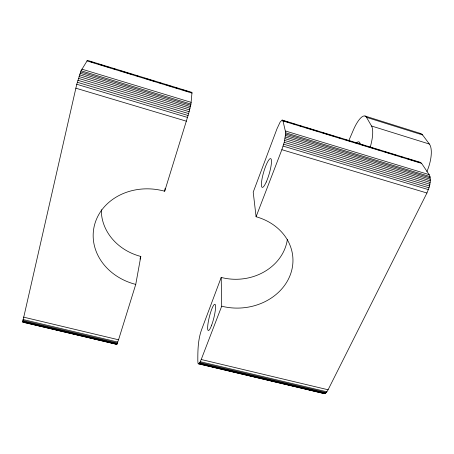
<?xml version="1.0" encoding="UTF-8"?>
<svg xmlns="http://www.w3.org/2000/svg" width="454" height="454" viewBox="0 0 454 454"><rect width="100%" height="100%" fill="white"/><g stroke="black" fill="none" stroke-linecap="round" stroke-linejoin="round"><path stroke-width="0.68" d="M198.182 363.62L323.333 393.317C325.597 394.543 327.203 391.291 328.094 389.765L426.936 193.007L429.007 187.814L429.893 184.211L430.307 180.806L429.989 176.583L429.178 174.642L421.613 163.378L420.472 162.39L282.127 120.055L280.124 122.081L277.019 128.709L253.213 192.144L256.084 216.745A54.792 46.79 -3.5 0 1 290.191 275.13A54.792 46.79 -3.5 0 1 221.711 306.195L201.218 359.506L199.834 362.53L198.704 363.819L198.001 363.206L197.825 360.822C197.774 349.989 198.001 338.86 201.985 328.628L221.2 277.428A51.189 44.64 -3.4 0 0 287.388 239.269M101.293 209.686A52.653 46.246 9 0 0 140.814 256.453L135.752 284.403L118.551 339.785L116.746 344.45L116.706 343.911M256.084 216.745L281.855 149.695L284.221 142.323L285.77 132.846L282.973 120.934L282.127 120.055M116.695 344.285L22.859 322.175L22.7 321.744L76.766 84.257L81.045 70.762L87.412 60.359L192.014 92.4L190.947 104.091L188.654 113.591L164.683 191.236A56.449 48.618 8.1 0 0 95.056 223.13A56.449 48.618 8.1 0 0 135.752 284.403M164.683 191.236L165.086 188.489M139.985 259.138L140.814 256.453M348.973 140.263L353.365 130.026A23.245 6.952 -71.6 0 1 366.514 117.342L422.606 134.952L429.376 144.054A23.602 9.273 -70.7 0 1 426.908 171.589M420.472 162.39L419.025 162.282L406.846 158.554M22.967 319.508L117.807 342.072M200.276 361.696L326.863 391.813M22.808 320.456L117.495 342.957M199.834 362.53L326.227 392.568M22.723 321.205L117.228 343.644M199.419 363.166L325.597 393.13M22.7 321.744L117.013 344.126M199.039 363.597L324.985 393.493M22.745 322.068L116.848 344.399M198.415 363.824L324.394 393.641M23.466 317.102L118.551 339.785M201.218 359.506L328.094 389.765M75.807 88.178L186.435 121.207M281.855 149.695L426.936 193.007M77.844 80.273L188.654 113.591M284.221 142.323L429.507 186.004M77.293 82.253L188.121 115.515M283.705 144.202L429.007 187.814M76.766 84.257L187.564 117.45M283.126 146.08L428.4 189.602M80.063 73.276L190.408 106.662M285.594 135.462L430.324 179.251M79.529 74.819L190.044 108.211M285.373 137.017L430.307 180.806M78.973 76.522L189.624 109.902M285.067 138.697L430.159 182.468M78.406 78.349L189.159 111.707M284.681 140.479L429.893 184.211M81.839 69.144L191.208 102.366M285.589 131.03L429.178 174.642M81.045 70.762L190.947 104.091M285.77 132.846L429.989 176.583M80.574 71.914L190.714 105.277M285.725 134.066L430.216 177.837M91.044 61.84L94.421 62.873M98.473 64.116L104.556 65.978M105.907 66.392L110.634 67.839M113.335 68.668L116.712 69.7M120.77 70.943L128.198 73.219M129.549 73.633L132.926 74.666M136.983 75.909L139.009 76.527M144.412 78.184L150.49 80.046M151.84 80.46L155.223 81.493M159.275 82.736L162.651 83.769M166.703 85.012L172.787 86.873M174.137 87.287L178.865 88.734M182.917 89.977L189 91.839M283.733 120.849L289.822 122.716M291.173 123.13L295.912 124.583M298.613 125.412L301.995 126.445M306.058 127.688L312.142 129.555M313.498 129.969L318.231 131.416M322.289 132.659L335.818 136.802M337.174 137.216L340.557 138.254M344.614 139.497L352.054 141.773M353.411 142.187L358.144 143.64M360.851 144.468L365.584 145.921M368.29 146.75L374.38 148.611M375.73 149.026L380.469 150.478M383.17 151.307L390.616 153.583M391.967 153.997L396.7 155.45M399.406 156.278L402.789 157.311M86.896 60.898L192.048 93.098M282.973 120.934L421.613 163.378M366.514 117.342L371.542 126.008L429.376 144.054M365.033 116.037L420.693 133.527M322.879 392.852L323.333 393.317M221.2 277.428L221.711 306.195M356.748 142.675A12.451 3.78 -72 0 1 360.209 144.258M371.542 126.008A23.96 7.423 -71.7 0 1 370.118 147.556M419.541 133.374A22.91 8.694 -70.6 0 1 422.606 134.952M266.243 182.026A14.965 2.894 -73.7 0 0 270.907 158.781A14.965 2.894 -73.7 0 0 262.174 178.155A14.965 2.894 -73.7 0 0 266.243 182.026M211.643 325.155A13.529 2.304 -76 0 0 215.02 304.339A13.529 2.304 -76 0 0 208.148 322.709A13.529 2.304 -76 0 0 211.643 325.155"/></g></svg>
